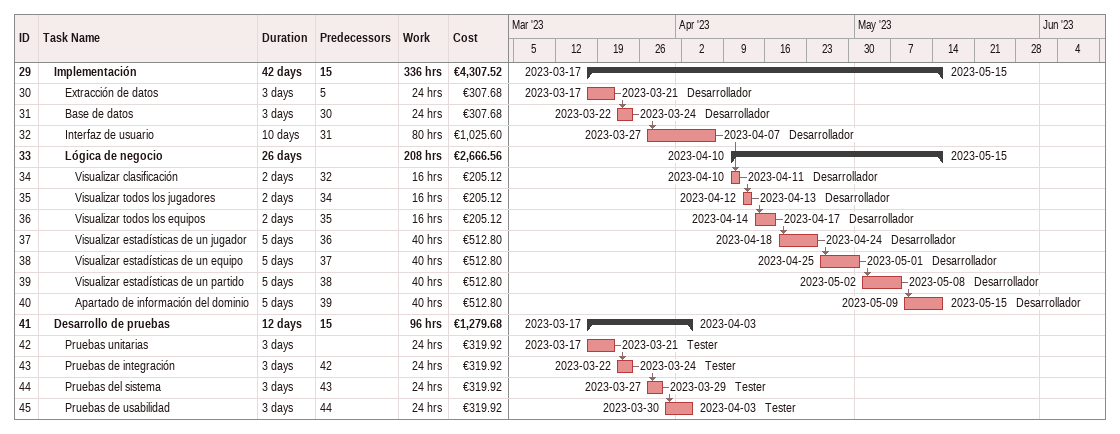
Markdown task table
| ID | Level | Task | Duration | Start | Finish | Predecessors | Resources | Work (h) | Cost (€) |
|---|---|---|---|---|---|---|---|---|---|
| 29 | 2 | **Implementación** | 42d | 2023-03-17 | 2023-05-15 | 15 |  | 336 | 4307.52 |
| 30 | 3 | Extracción de datos | 3d | 2023-03-17 | 2023-03-21 | 5 | Desarrollador | 24 | 307.68 |
| 31 | 3 | Base de datos | 3d | 2023-03-22 | 2023-03-24 | 30 | Desarrollador | 24 | 307.68 |
| 32 | 3 | Interfaz de usuario | 10d | 2023-03-27 | 2023-04-07 | 31 | Desarrollador | 80 | 1025.60 |
| 33 | 3 | **Lógica de negocio** | 26d | 2023-04-10 | 2023-05-15 |  |  | 208 | 2666.56 |
| 34 | 4 | Visualizar clasificación | 2d | 2023-04-10 | 2023-04-11 | 32 | Desarrollador | 16 | 205.12 |
| 35 | 4 | Visualizar todos los jugadores | 2d | 2023-04-12 | 2023-04-13 | 34 | Desarrollador | 16 | 205.12 |
| 36 | 4 | Visualizar todos los equipos | 2d | 2023-04-14 | 2023-04-17 | 35 | Desarrollador | 16 | 205.12 |
| 37 | 4 | Visualizar estadísticas de un jugador | 5d | 2023-04-18 | 2023-04-24 | 36 | Desarrollador | 40 | 512.80 |
| 38 | 4 | Visualizar estadísticas de un equipo | 5d | 2023-04-25 | 2023-05-01 | 37 | Desarrollador | 40 | 512.80 |
| 39 | 4 | Visualizar estadísticas de un partido | 5d | 2023-05-02 | 2023-05-08 | 38 | Desarrollador | 40 | 512.80 |
| 40 | 4 | Apartado de información del dominio | 5d | 2023-05-09 | 2023-05-15 | 39 | Desarrollador | 40 | 512.80 |
| 41 | 2 | **Desarrollo de pruebas** | 12d | 2023-03-17 | 2023-04-03 | 15 |  | 96 | 1279.68 |
| 42 | 3 | Pruebas unitarias | 3d | 2023-03-17 | 2023-03-21 |  | Tester | 24 | 319.92 |
| 43 | 3 | Pruebas de integración | 3d | 2023-03-22 | 2023-03-24 | 42 | Tester | 24 | 319.92 |
| 44 | 3 | Pruebas del sistema | 3d | 2023-03-27 | 2023-03-29 | 43 | Tester | 24 | 319.92 |
| 45 | 3 | Pruebas de usabilidad | 3d | 2023-03-30 | 2023-04-03 | 44 | Tester | 24 | 319.92 |
